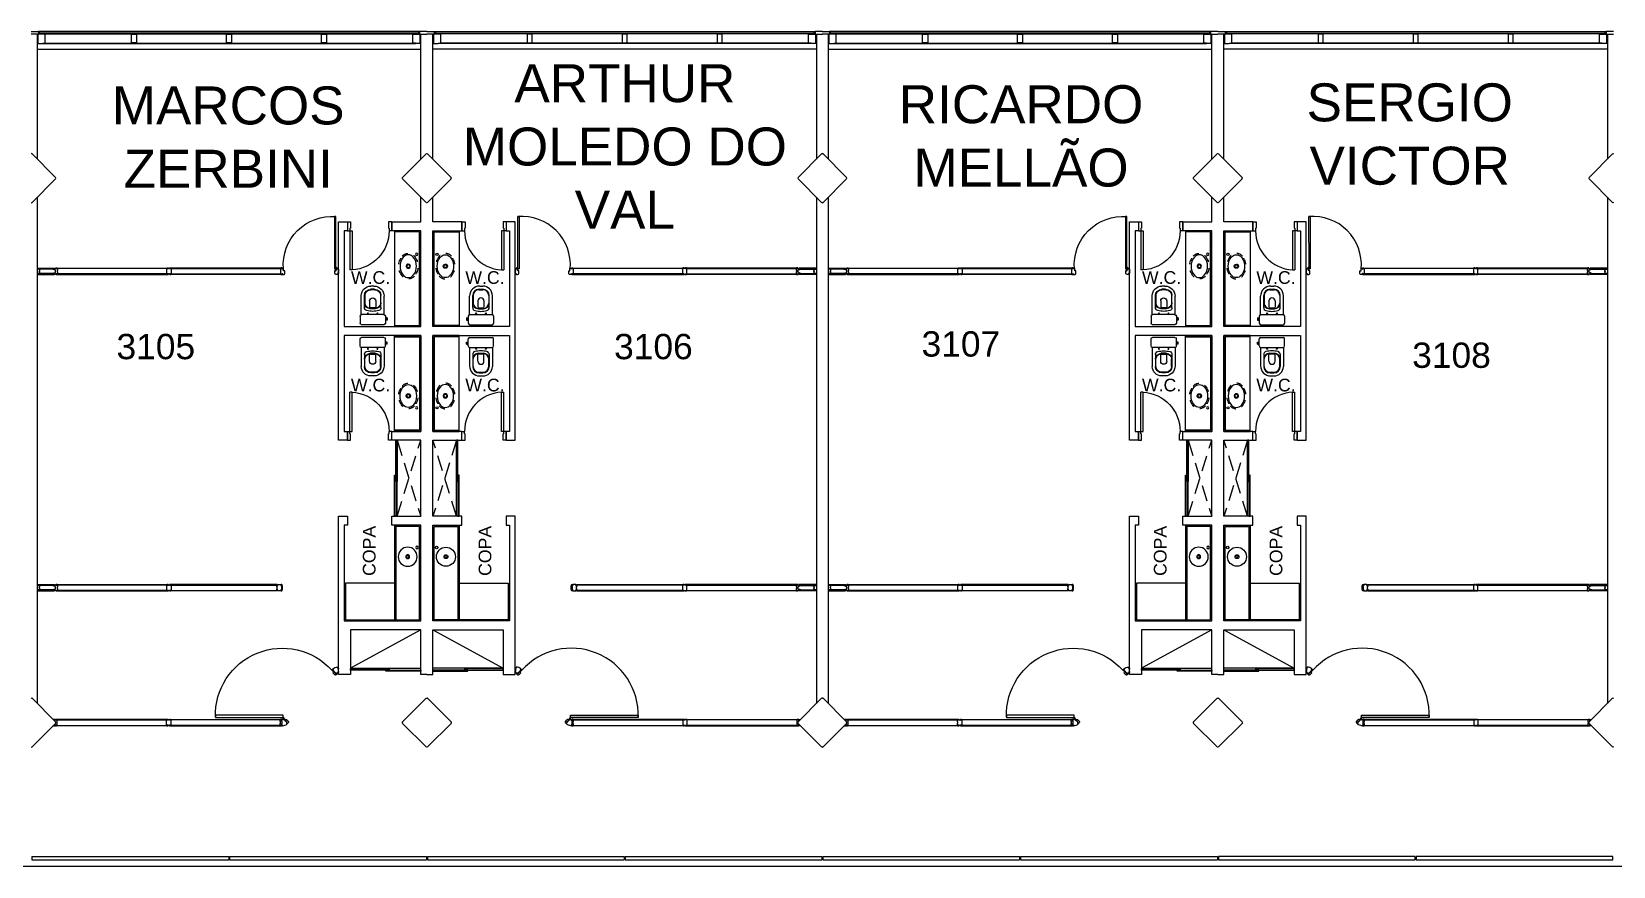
# Model space of a CAD drawing. Header units: metres. Extents: x -331 to 2982, y 362 to 2539.
# Drawn here: x 1023.72 to 1048.71, y 2326.84 to 2340.03 of the extents above; entities that cross this region are included whole.
import ezdxf
from ezdxf.enums import TextEntityAlignment as Align

# ---------------------------------------------------------------- set-up
doc = ezdxf.new("R2010")
doc.units = ezdxf.units.M
for name, pattern in [('DASHDOT', [1, 0.5, -0.25, 0, -0.25]), ('DASHED2', [0.375, 0.25, -0.125]), ('XR_BL2_3 PAV$0$CONTINUOUS', [0]), ('XR_BL2_3 PAV$0$HIDDEN', [0.375, 0.25, -0.125])]:
    doc.linetypes.add(name, pattern=pattern)
doc.layers.get('0').update_dxf_attribs({"color": 251})
for name, color, linetype in [('ALV', 251, 'Continuous'), ('CX', 251, 'Continuous'), ('Div', 251, 'Continuous'), ('Est', 251, 'Continuous'), ('Mob', 251, 'Continuous'), ('Pis', 251, 'Continuous'), ('Proj', 251, 'DASHED2'), ('Texto_Salas', 251, 'Continuous'), ('vid', 251, 'Continuous')]:
    doc.layers.add(name, color=color, linetype=linetype)
doc.layers.add('Det_Lcorte', color=251, linetype='Continuous', lineweight=20)
doc.layers.add('LCorte', color=251, linetype='Continuous', lineweight=20)
doc.styles.add('ARIAL', font='arial.ttf')
doc.styles.add('DESTAQUE', font='arial.ttf', dxfattribs={"height": 0.4})
doc.styles.get("Standard").update_dxf_attribs({"font": 'arial.ttf', "height": 0.3})

# ---------------------------------------------------------------- blocks, each defined once
blk = doc.blocks.new('SALA_ANEXO_Meio')
at = {"layer": 'ALV'}
for p, q in [((-1090.946, 729.98), (-1090.946, 728.006)), ((-1090.946, 727.404), (-1090.946, 719.406))]:
    blk.add_line(p, q, dxfattribs=at)
for points in [[(-1097.006, 728.006), (-1097.006, 729.98), (-1097.101, 729.98)], [(-1097.101, 719.865), (-1097.006, 719.865), (-1097.006, 720.57), (-1095.896, 720.57), (-1095.896, 719.865), (-1095.706, 719.865), (-1095.706, 722.365), (-1095.846, 722.365), (-1095.846, 722.225), (-1095.796, 722.225), (-1095.796, 720.71), (-1097.006, 720.71), (-1097.006, 722.225), (-1096.546, 722.225), (-1096.546, 722.365), (-1097.006, 722.365), (-1097.006, 723.565), (-1096.546, 723.565), (-1096.546, 723.705), (-1097.006, 723.705), (-1097.006, 725.22), (-1095.796, 725.22), (-1095.796, 723.705), (-1095.846, 723.705), (-1095.846, 723.565), (-1095.706, 723.565), (-1095.706, 727.015), (-1095.846, 727.015), (-1095.846, 726.875), (-1095.796, 726.875), (-1095.796, 725.36), (-1097.006, 725.36), (-1097.006, 726.875), (-1096.546, 726.875), (-1096.546, 727.015), (-1097.006, 727.015), (-1097.006, 727.404)]]:
    blk.add_lwpolyline(points, dxfattribs=at)
at = {"layer": 'CX', "linetype": 'ByBlock', "ltscale": 0.1}
for p, q in [((-1097.101, 730.02), (-1096.986, 730.02)), ((-1096.986, 729.98), (-1097.101, 729.98)), ((-1096.986, 730.02), (-1096.986, 729.98)), ((-1096.986, 730.005), (-1096.966, 730.005)), ((-1096.966, 730.005), (-1096.966, 729.979)), ((-1090.966, 730.005), (-1090.986, 730.005)), ((-1090.986, 730.005), (-1090.986, 729.979)), ((-1090.851, 730.02), (-1090.966, 730.02)), ((-1090.966, 730.02), (-1090.966, 729.98)), ((-1090.966, 729.98), (-1090.851, 729.98))]:
    blk.add_line(p, q, dxfattribs=at)
at = {"layer": 'CX'}
for p, q in [((-1096.996, 729.976), (-1096.996, 729.83)), ((-1096.996, 729.83), (-1096.996, 729.976)), ((-1090.956, 729.976), (-1090.956, 729.83)), ((-1090.956, 729.83), (-1090.956, 729.976)), ((-1096.546, 727.015), (-1096.546, 726.875)), ((-1096.546, 727.015), (-1096.496, 727.015)), ((-1096.546, 726.875), (-1096.506, 726.875)), ((-1096.506, 726.915), (-1096.496, 726.915)), ((-1096.506, 726.915), (-1096.506, 726.875)), ((-1096.496, 727.015), (-1096.496, 726.915)), ((-1095.921, 726.875), (-1095.921, 726.256)), ((-1095.886, 726.875), (-1095.921, 726.875)), ((-1095.896, 727.015), (-1095.896, 726.915)), ((-1095.846, 727.015), (-1095.896, 727.015)), ((-1095.886, 726.915), (-1095.896, 726.915)), ((-1095.886, 726.915), (-1095.886, 726.875)), ((-1095.886, 726.875), (-1095.886, 726.256)), ((-1095.846, 726.875), (-1095.886, 726.875)), ((-1095.846, 727.015), (-1095.846, 726.875)), ((-1095.921, 726.256), (-1095.886, 726.256)), ((-1095.921, 723.705), (-1095.921, 724.324)), ((-1095.921, 724.324), (-1095.886, 724.324)), ((-1095.886, 723.705), (-1095.886, 724.324)), ((-1096.546, 723.565), (-1096.546, 723.705)), ((-1096.546, 723.705), (-1096.506, 723.705)), ((-1096.506, 723.665), (-1096.506, 723.705)), ((-1096.506, 723.665), (-1096.496, 723.665)), ((-1096.496, 723.565), (-1096.496, 723.665)), ((-1095.886, 723.705), (-1095.921, 723.705)), ((-1095.896, 723.565), (-1095.896, 723.665)), ((-1095.886, 723.665), (-1095.896, 723.665)), ((-1095.886, 723.665), (-1095.886, 723.705)), ((-1095.846, 723.705), (-1095.886, 723.705)), ((-1095.846, 723.565), (-1095.846, 723.705)), ((-1096.546, 723.565), (-1096.496, 723.565)), ((-1095.846, 723.565), (-1095.896, 723.565))]:
    blk.add_line(p, q, dxfattribs=at)
at = {"layer": 'CX', "color": 1}
for p, q in [((-1096.986, 730.02), (-1090.966, 730.02)), ((-1090.946, 729.74), (-1097.006, 729.74))]:
    blk.add_line(p, q, dxfattribs=at)
at = {"layer": 'CX'}
for points in [[(-1096.881, 729.979), (-1096.961, 729.979), (-1096.996, 729.979), (-1096.996, 729.83), (-1096.966, 729.83), (-1096.966, 729.83), (-1096.922, 729.83), (-1096.922, 729.84), (-1096.881, 729.84)], [(-1095.436, 729.98), (-1095.516, 729.98), (-1095.516, 729.845), (-1095.436, 729.845)], [(-1093.936, 729.98), (-1094.016, 729.98), (-1094.016, 729.845), (-1093.936, 729.845)], [(-1092.436, 729.98), (-1092.516, 729.98), (-1092.516, 729.845), (-1092.436, 729.845)], [(-1091.072, 729.979), (-1090.992, 729.979), (-1090.956, 729.979), (-1090.956, 729.83), (-1090.986, 729.83), (-1090.986, 729.83), (-1091.031, 729.83), (-1091.031, 729.84), (-1091.072, 729.84)], [(-1095.642, 727.098), (-1095.641, 726.273), (-1095.661, 726.273), (-1095.662, 727.098)], [(-1096.456, 719.915), (-1096.456, 719.935), (-1097.006, 719.935), (-1097.006, 719.915)], [(-1095.896, 719.935), (-1095.896, 719.955), (-1096.506, 719.955), (-1096.506, 719.935)], [(-1094.832, 719.185), (-1094.832, 719.223), (-1093.762, 719.223), (-1093.762, 719.185)]]:
    blk.add_lwpolyline(points, close=True, dxfattribs=at)
at = {"layer": 'CX', "linetype": 'Continuous'}
blk.add_lwpolyline([(-1095.669, 726.283, 0.414214), (-1095.671, 726.285), (-1095.684, 726.285, 0.414214), (-1095.689, 726.28), (-1095.689, 726.27), (-1095.706, 726.27), (-1095.706, 726.204), (-1095.706, 726.2), (-1095.689, 726.2), (-1095.689, 726.19, 0.422579), (-1095.684, 726.185), (-1095.666, 726.185, 0.414214), (-1095.649, 726.201), (-1095.649, 726.242, 0.414214), (-1095.651, 726.244), (-1095.659, 726.244), (-1095.657, 726.241), (-1095.663, 726.241), (-1095.662, 726.244), (-1095.669, 726.244), (-1095.669, 726.255), (-1095.67, 726.255), (-1095.67, 726.256), (-1095.667, 726.256), (-1095.667, 726.268), (-1095.667, 726.268), (-1095.667, 726.254), (-1095.664, 726.254), (-1095.664, 726.284), (-1095.663, 726.284), (-1095.663, 726.287, 3.099483), (-1095.67, 726.286, -0.294496), (-1095.668, 726.284), (-1095.668, 726.271), (-1095.67, 726.271), (-1095.67, 726.271), (-1095.669, 726.271), (-1095.669, 726.283)], format="xyb", close=True, dxfattribs=at)
at = {"layer": 'CX'}
for points in [[(-1094.818, 726.19), (-1094.818, 726.198), (-1094.819, 726.198), (-1094.819, 726.188, -0.422579), (-1094.824, 726.183), (-1094.843, 726.183, -0.414214), (-1094.859, 726.2), (-1094.859, 726.241, -0.414214), (-1094.857, 726.243), (-1094.85, 726.243), (-1094.851, 726.241), (-1094.845, 726.241), (-1094.847, 726.243), (-1094.839, 726.243), (-1094.839, 726.283, -0.414214), (-1094.837, 726.285), (-1094.824, 726.285, -0.414214), (-1094.819, 726.28), (-1094.819, 726.27), (-1094.818, 726.27), (-1094.818, 726.279, -0.439162), (-1094.812, 726.286), (-1094.794, 726.286, -0.414214), (-1094.793, 726.285), (-1094.793, 726.284), (-1094.808, 726.284), (-1094.808, 726.277), (-1094.793, 726.277, -0.322891), (-1094.788, 726.272), (-1094.788, 726.251, -0.13729), (-1094.788, 726.249), (-1094.79, 726.246, 0.13729), (-1094.791, 726.244), (-1094.791, 726.235), (-1094.791, 726.226, 0.13729), (-1094.79, 726.223), (-1094.788, 726.221, -0.13729), (-1094.788, 726.218), (-1094.788, 726.198, -0.322891), (-1094.793, 726.193), (-1094.808, 726.193), (-1094.808, 726.185), (-1094.793, 726.185), (-1094.793, 726.185, -0.414214), (-1094.794, 726.184), (-1094.812, 726.184, -0.439162)], [(-1093.025, 726.277), (-1093.029, 726.277, 0.414214), (-1093.032, 726.274), (-1093.032, 726.279, 0.439162), (-1093.038, 726.286), (-1093.056, 726.286, 0.414214), (-1093.057, 726.285), (-1093.057, 726.284), (-1093.042, 726.284), (-1093.042, 726.277), (-1093.057, 726.277, 0.322891), (-1093.063, 726.272), (-1093.063, 726.251, 0.13729), (-1093.062, 726.249), (-1093.06, 726.246, -0.13729), (-1093.06, 726.244), (-1093.06, 726.235), (-1093.06, 726.226, -0.13729), (-1093.06, 726.223), (-1093.062, 726.221, 0.13729), (-1093.063, 726.218), (-1093.063, 726.198, 0.322891), (-1093.057, 726.193), (-1093.042, 726.193), (-1093.042, 726.185), (-1093.057, 726.185), (-1093.057, 726.185, 0.414214), (-1093.056, 726.184), (-1093.038, 726.184, 0.439162), (-1093.032, 726.19), (-1093.032, 726.196, 0.414214), (-1093.029, 726.193), (-1093.025, 726.193, 0.414214), (-1093.022, 726.196), (-1093.022, 726.19, 0.439162), (-1093.016, 726.184), (-1092.998, 726.184, 0.414214), (-1092.997, 726.185), (-1092.997, 726.185), (-1093.012, 726.185), (-1093.012, 726.193), (-1092.997, 726.193, 0.322891), (-1092.992, 726.198), (-1092.992, 726.218, 0.13729), (-1092.992, 726.221), (-1092.994, 726.223, -0.13729), (-1092.995, 726.226), (-1092.995, 726.235), (-1092.995, 726.244, -0.13729), (-1092.994, 726.246), (-1092.992, 726.249, 0.13729), (-1092.992, 726.251), (-1092.992, 726.272, 0.322891), (-1092.997, 726.277), (-1093.012, 726.277), (-1093.012, 726.284), (-1092.997, 726.284), (-1092.997, 726.285, 0.414214), (-1092.998, 726.286), (-1093.016, 726.286, 0.439162), (-1093.022, 726.279), (-1093.022, 726.274, 0.414214)], [(-1090.986, 726.247), (-1090.983, 726.257, -0.194954), (-1090.983, 726.259), (-1090.981, 726.26, 0.387702), (-1090.98, 726.262), (-1090.982, 726.265), (-1090.981, 726.266), (-1090.979, 726.261), (-1090.979, 726.262), (-1090.979, 726.268), (-1090.99, 726.268), (-1090.99, 726.27), (-1090.946, 726.27), (-1090.946, 726.2), (-1090.99, 726.2), (-1090.99, 726.201), (-1090.979, 726.201), (-1090.979, 726.208), (-1090.979, 726.209), (-1090.981, 726.204), (-1090.982, 726.204), (-1090.98, 726.207, 0.387702), (-1090.981, 726.21), (-1090.983, 726.211, -0.194954), (-1090.983, 726.212), (-1090.986, 726.223, -0.268551), (-1090.984, 726.228), (-1090.977, 726.233), (-1090.977, 726.237), (-1090.984, 726.242, -0.268551)], [(-1094.805, 721.184, -0.32019), (-1094.815, 721.191, 0.002744), (-1094.818, 721.201, -0.332744), (-1094.817, 721.202, 0.702025), (-1094.818, 721.206, -0.317833), (-1094.819, 721.207, -0.05088), (-1094.822, 721.235, -0.05088), (-1094.819, 721.263, -0.317833), (-1094.818, 721.263, 0.702025), (-1094.817, 721.267, -0.332744), (-1094.818, 721.268, 0.002744), (-1094.815, 721.279, -0.32019), (-1094.805, 721.286), (-1094.803, 721.286, -0.414214), (-1094.798, 721.281), (-1094.798, 721.27), (-1094.811, 721.27), (-1094.811, 721.253, 0.414214), (-1094.81, 721.252), (-1094.809, 721.252), (-1094.809, 721.253, -0.414214), (-1094.807, 721.255), (-1094.806, 721.255), (-1094.806, 721.215), (-1094.807, 721.215, -0.414214), (-1094.809, 721.216), (-1094.809, 721.217), (-1094.81, 721.217, 0.414214), (-1094.811, 721.217), (-1094.811, 721.2), (-1094.798, 721.2), (-1094.798, 721.189, -0.414214), (-1094.803, 721.184)], [(-1094.732, 721.255), (-1094.732, 721.252), (-1094.731, 721.252, 0.414214), (-1094.731, 721.253), (-1094.731, 721.27), (-1094.746, 721.27), (-1094.746, 721.281, 0.414214), (-1094.751, 721.286), (-1094.791, 721.286, 0.414214), (-1094.796, 721.281), (-1094.796, 721.27), (-1094.811, 721.27), (-1094.811, 721.253, 0.414214), (-1094.81, 721.252), (-1094.809, 721.252), (-1094.809, 721.253, -0.414214), (-1094.807, 721.255), (-1094.806, 721.255), (-1094.806, 721.215), (-1094.807, 721.215, -0.414214), (-1094.809, 721.216), (-1094.809, 721.217), (-1094.81, 721.217, 0.414214), (-1094.811, 721.217), (-1094.811, 721.2), (-1094.796, 721.2), (-1094.796, 721.189, 0.414214), (-1094.791, 721.184), (-1094.771, 721.184), (-1094.751, 721.184, 0.414214), (-1094.746, 721.189), (-1094.746, 721.2), (-1094.731, 721.2), (-1094.731, 721.217, 0.414214), (-1094.731, 721.217), (-1094.732, 721.217), (-1094.732, 721.215), (-1094.736, 721.215), (-1094.736, 721.255)], [(-1093.025, 721.277), (-1093.029, 721.277, 0.414214), (-1093.032, 721.274), (-1093.032, 721.279, 0.439162), (-1093.038, 721.286), (-1093.056, 721.286, 0.414214), (-1093.057, 721.285), (-1093.057, 721.284), (-1093.042, 721.284), (-1093.042, 721.277), (-1093.057, 721.277, 0.322891), (-1093.063, 721.272), (-1093.063, 721.251, 0.13729), (-1093.062, 721.249), (-1093.06, 721.246, -0.13729), (-1093.06, 721.244), (-1093.06, 721.235), (-1093.06, 721.226, -0.13729), (-1093.06, 721.223), (-1093.062, 721.221, 0.13729), (-1093.063, 721.218), (-1093.063, 721.198, 0.322891), (-1093.057, 721.193), (-1093.042, 721.193), (-1093.042, 721.185), (-1093.057, 721.185), (-1093.057, 721.185, 0.414214), (-1093.056, 721.184), (-1093.038, 721.184, 0.439162), (-1093.032, 721.19), (-1093.032, 721.196, 0.414214), (-1093.029, 721.193), (-1093.025, 721.193, 0.414214), (-1093.022, 721.196), (-1093.022, 721.19, 0.439162), (-1093.016, 721.184), (-1092.998, 721.184, 0.414214), (-1092.997, 721.185), (-1092.997, 721.185), (-1093.012, 721.185), (-1093.012, 721.193), (-1092.997, 721.193, 0.322891), (-1092.992, 721.198), (-1092.992, 721.218, 0.13729), (-1092.992, 721.221), (-1092.994, 721.223, -0.13729), (-1092.995, 721.226), (-1092.995, 721.235), (-1092.995, 721.244, -0.13729), (-1092.994, 721.246), (-1092.992, 721.249, 0.13729), (-1092.992, 721.251), (-1092.992, 721.272, 0.322891), (-1092.997, 721.277), (-1093.012, 721.277), (-1093.012, 721.284), (-1092.997, 721.284), (-1092.997, 721.285, 0.414214), (-1092.998, 721.286), (-1093.016, 721.286, 0.439162), (-1093.022, 721.279), (-1093.022, 721.274, 0.414214)], [(-1090.986, 721.247), (-1090.983, 721.257, -0.194954), (-1090.983, 721.259), (-1090.981, 721.26, 0.387702), (-1090.98, 721.262), (-1090.982, 721.265), (-1090.981, 721.266), (-1090.979, 721.261), (-1090.979, 721.262), (-1090.979, 721.268), (-1090.99, 721.268), (-1090.99, 721.27), (-1090.946, 721.27), (-1090.946, 721.2), (-1090.99, 721.2), (-1090.99, 721.201), (-1090.979, 721.201), (-1090.979, 721.208), (-1090.979, 721.209), (-1090.981, 721.204), (-1090.982, 721.204), (-1090.98, 721.207, 0.387702), (-1090.981, 721.21), (-1090.983, 721.211, -0.194954), (-1090.983, 721.212), (-1090.986, 721.223, -0.268551), (-1090.984, 721.228), (-1090.977, 721.233), (-1090.977, 721.237), (-1090.984, 721.242, -0.268551)], [(-1095.706, 719.949, 0.414214), (-1095.706, 719.949), (-1095.705, 719.949), (-1095.705, 719.95, -0.414214), (-1095.703, 719.952), (-1095.701, 719.952), (-1095.701, 719.931), (-1095.701, 719.911), (-1095.703, 719.911, -0.414214), (-1095.705, 719.913), (-1095.705, 719.914), (-1095.706, 719.914, 0.414214), (-1095.706, 719.913), (-1095.706, 719.896), (-1095.691, 719.896), (-1095.691, 719.885, 0.668179), (-1095.683, 719.882), (-1095.675, 719.89), (-1095.664, 719.879), (-1095.652, 719.891, 0.414214), (-1095.652, 719.892), (-1095.653, 719.893), (-1095.654, 719.892, -0.414214), (-1095.656, 719.892), (-1095.657, 719.893), (-1095.629, 719.922), (-1095.627, 719.92, -0.414214), (-1095.627, 719.918), (-1095.628, 719.917), (-1095.627, 719.917, 0.414214), (-1095.627, 719.917), (-1095.615, 719.929), (-1095.625, 719.939), (-1095.617, 719.947, 0.441105), (-1095.618, 719.954, 0.152372), (-1095.686, 719.982, 0.441105), (-1095.691, 719.977), (-1095.691, 719.966), (-1095.706, 719.966)], [(-1094.835, 719.148), (-1094.828, 719.155, 0.414214), (-1094.828, 719.162), (-1094.837, 719.171, 0.414214), (-1094.84, 719.171), (-1094.848, 719.163), (-1094.847, 719.162), (-1094.847, 719.161), (-1094.849, 719.163), (-1094.849, 719.163), (-1094.84, 719.172, -0.294496), (-1094.837, 719.172, 3.099483), (-1094.841, 719.178), (-1094.843, 719.176), (-1094.842, 719.175), (-1094.863, 719.154), (-1094.862, 719.152), (-1094.852, 719.162), (-1094.852, 719.161), (-1094.86, 719.153), (-1094.858, 719.151), (-1094.858, 719.151), (-1094.859, 719.152), (-1094.867, 719.143), (-1094.873, 719.149), (-1094.873, 719.146), (-1094.878, 719.15), (-1094.875, 719.151), (-1094.88, 719.156, 0.414214), (-1094.883, 719.156), (-1094.912, 719.127, 0.414214), (-1094.912, 719.104), (-1094.899, 719.091, 0.422579), (-1094.892, 719.091), (-1094.885, 719.098), (-1094.895, 719.108), (-1094.883, 719.121, -0.414214), (-1094.882, 719.121), (-1094.881, 719.12), (-1094.882, 719.119, 0.414214), (-1094.882, 719.117), (-1094.881, 719.115), (-1094.852, 719.144), (-1094.854, 719.145, 0.414214), (-1094.856, 719.145), (-1094.857, 719.145), (-1094.857, 719.145, -0.414214), (-1094.857, 719.146), (-1094.845, 719.158)], [(-1094.803, 719.071), (-1094.818, 719.071), (-1094.818, 719.06, -0.440902), (-1094.824, 719.055, -0.152386), (-1094.892, 719.083, -0.440902), (-1094.892, 719.09), (-1094.884, 719.098), (-1094.895, 719.108), (-1094.883, 719.121, -0.414214), (-1094.882, 719.121), (-1094.881, 719.12), (-1094.882, 719.119, 0.414214), (-1094.882, 719.117), (-1094.881, 719.115), (-1094.852, 719.144), (-1094.854, 719.145, 0.414214), (-1094.856, 719.145), (-1094.857, 719.145), (-1094.857, 719.145, -0.414214), (-1094.857, 719.146), (-1094.845, 719.158), (-1094.835, 719.147), (-1094.827, 719.155, -0.668179), (-1094.818, 719.152), (-1094.818, 719.141), (-1094.803, 719.141), (-1094.803, 719.124, -0.414214), (-1094.804, 719.123), (-1094.805, 719.123), (-1094.805, 719.124, 0.414214), (-1094.807, 719.126), (-1094.808, 719.126), (-1094.808, 719.106), (-1094.808, 719.085), (-1094.807, 719.085, 0.414214), (-1094.805, 719.087), (-1094.805, 719.088), (-1094.804, 719.088, -0.414214), (-1094.803, 719.088)], [(-1094.786, 719.089, 0.13729), (-1094.787, 719.092), (-1094.788, 719.094, -0.13729), (-1094.789, 719.097), (-1094.789, 719.106), (-1094.789, 719.114, -0.13729), (-1094.788, 719.117), (-1094.787, 719.12, 0.13729), (-1094.786, 719.122), (-1094.786, 719.143, 0.322891), (-1094.792, 719.148), (-1094.806, 719.148), (-1094.806, 719.155), (-1094.791, 719.155), (-1094.791, 719.156, 0.414214), (-1094.792, 719.157), (-1094.81, 719.157, 0.439162), (-1094.816, 719.15), (-1094.816, 719.141), (-1094.803, 719.141), (-1094.803, 719.124, -0.414214), (-1094.804, 719.123), (-1094.805, 719.123), (-1094.805, 719.124, 0.414214), (-1094.807, 719.126), (-1094.808, 719.126), (-1094.808, 719.106), (-1094.808, 719.085), (-1094.807, 719.085, 0.414214), (-1094.805, 719.087), (-1094.805, 719.088), (-1094.804, 719.088, -0.414214), (-1094.803, 719.088), (-1094.803, 719.071), (-1094.816, 719.071), (-1094.816, 719.06, 0.439162), (-1094.81, 719.053), (-1094.792, 719.053, 0.414214), (-1094.791, 719.054), (-1094.791, 719.055), (-1094.806, 719.055), (-1094.806, 719.062), (-1094.792, 719.062, 0.322891), (-1094.786, 719.067)], [(-1093.02, 719.147), (-1093.024, 719.147, 0.414214), (-1093.027, 719.144), (-1093.027, 719.149, 0.439162), (-1093.033, 719.156), (-1093.051, 719.156, 0.414214), (-1093.052, 719.155), (-1093.052, 719.154), (-1093.037, 719.154), (-1093.037, 719.147), (-1093.052, 719.147, 0.322891), (-1093.058, 719.142), (-1093.058, 719.122, 0.13729), (-1093.057, 719.119), (-1093.055, 719.116, -0.13729), (-1093.055, 719.114), (-1093.055, 719.105), (-1093.055, 719.096, -0.13729), (-1093.055, 719.094), (-1093.057, 719.091, 0.13729), (-1093.058, 719.088), (-1093.058, 719.068, 0.322891), (-1093.052, 719.063), (-1093.037, 719.063), (-1093.037, 719.055), (-1093.052, 719.055), (-1093.052, 719.055, 0.414214), (-1093.051, 719.054), (-1093.033, 719.054, 0.439162), (-1093.027, 719.061), (-1093.027, 719.066, 0.414214), (-1093.024, 719.063), (-1093.02, 719.063, 0.414214), (-1093.017, 719.066), (-1093.017, 719.061, 0.439162), (-1093.011, 719.054), (-1092.993, 719.054, 0.414214), (-1092.992, 719.055), (-1092.992, 719.055), (-1093.007, 719.055), (-1093.007, 719.063), (-1092.992, 719.063, 0.322891), (-1092.987, 719.068), (-1092.987, 719.088, 0.13729), (-1092.987, 719.091), (-1092.989, 719.094, -0.13729), (-1092.99, 719.096), (-1092.99, 719.105), (-1092.99, 719.114, -0.13729), (-1092.989, 719.116), (-1092.987, 719.119, 0.13729), (-1092.987, 719.122), (-1092.987, 719.142, 0.322891), (-1092.992, 719.147), (-1093.007, 719.147), (-1093.007, 719.154), (-1092.992, 719.154), (-1092.992, 719.155, 0.414214), (-1092.993, 719.156), (-1093.011, 719.156, 0.439162), (-1093.017, 719.149), (-1093.017, 719.144, 0.414214)], [(-1091.225, 719.082), (-1091.24, 719.098), (-1091.233, 719.105), (-1091.24, 719.112), (-1091.225, 719.127), (-1091.225, 719.149, 0.439162), (-1091.231, 719.156), (-1091.249, 719.156, 0.414214), (-1091.25, 719.155), (-1091.25, 719.154), (-1091.235, 719.154), (-1091.235, 719.147), (-1091.25, 719.147, 0.322891), (-1091.255, 719.142), (-1091.255, 719.122, 0.13729), (-1091.255, 719.119), (-1091.253, 719.116, -0.13729), (-1091.252, 719.114), (-1091.252, 719.105), (-1091.252, 719.096, -0.13729), (-1091.253, 719.094), (-1091.255, 719.091, 0.13729), (-1091.255, 719.088), (-1091.255, 719.068, 0.322891), (-1091.25, 719.063), (-1091.235, 719.063), (-1091.235, 719.055), (-1091.25, 719.055), (-1091.25, 719.055, 0.414214), (-1091.249, 719.054), (-1091.231, 719.054, 0.439162), (-1091.225, 719.061)]]:
    blk.add_lwpolyline(points, format="xyb", close=True, dxfattribs=at)
at = {"layer": 'CX', "linetype": 'XR_BL2_3 PAV$0$CONTINUOUS'}
for points in [[(-1091.257, 726.184), (-1091.239, 726.184, 0.420879), (-1091.233, 726.19), (-1091.233, 726.2), (-1091.213, 726.2), (-1091.213, 726.206), (-1091.208, 726.205), (-1091.207, 726.203, 0.414214), (-1091.204, 726.2), (-1091.196, 726.2), (-1091.19, 726.2), (-1091.19, 726.201), (-1091.196, 726.201), (-1091.204, 726.201, -0.414214), (-1091.206, 726.203), (-1091.207, 726.205, 0.414214), (-1091.208, 726.206), (-1091.215, 726.208, -0.212526), (-1091.216, 726.208), (-1091.217, 726.209), (-1091.218, 726.209), (-1091.217, 726.207, 0.204506), (-1091.215, 726.206), (-1091.214, 726.206), (-1091.214, 726.201), (-1091.227, 726.201), (-1091.227, 726.217), (-1091.236, 726.217), (-1091.236, 726.237), (-1091.236, 726.252), (-1091.227, 726.252), (-1091.227, 726.268), (-1091.214, 726.268), (-1091.214, 726.264), (-1091.215, 726.264, 0.204506), (-1091.217, 726.263), (-1091.218, 726.261), (-1091.217, 726.261), (-1091.216, 726.262, -0.212526), (-1091.215, 726.262), (-1091.208, 726.264, 0.414214), (-1091.207, 726.265), (-1091.206, 726.267, -0.414214), (-1091.204, 726.269), (-1091.2, 726.269), (-1091.19, 726.269), (-1091.19, 726.27), (-1091.2, 726.27), (-1091.204, 726.27, 0.414214), (-1091.207, 726.267), (-1091.208, 726.265), (-1091.213, 726.264), (-1091.213, 726.27), (-1091.233, 726.27), (-1091.233, 726.28, 0.420879), (-1091.239, 726.286), (-1091.257, 726.286, 0.414214), (-1091.258, 726.285), (-1091.258, 726.285), (-1091.243, 726.285), (-1091.243, 726.277), (-1091.258, 726.277, 0.322891), (-1091.263, 726.272), (-1091.263, 726.252, 0.13729), (-1091.263, 726.249), (-1091.261, 726.247, -0.13729), (-1091.26, 726.244), (-1091.26, 726.235), (-1091.26, 726.226, -0.13729), (-1091.261, 726.223), (-1091.263, 726.221, 0.13729), (-1091.263, 726.218), (-1091.263, 726.198, 0.322891), (-1091.258, 726.193), (-1091.243, 726.193), (-1091.243, 726.185), (-1091.258, 726.185), (-1091.258, 726.185, 0.414214)], [(-1091.257, 721.184), (-1091.239, 721.184, 0.420879), (-1091.233, 721.19), (-1091.233, 721.2), (-1091.213, 721.2), (-1091.213, 721.206), (-1091.208, 721.205), (-1091.207, 721.203, 0.414214), (-1091.204, 721.2), (-1091.196, 721.2), (-1091.19, 721.2), (-1091.19, 721.201), (-1091.196, 721.201), (-1091.204, 721.201, -0.414214), (-1091.206, 721.203), (-1091.207, 721.205, 0.414214), (-1091.208, 721.206), (-1091.215, 721.208, -0.212526), (-1091.216, 721.208), (-1091.217, 721.209), (-1091.218, 721.209), (-1091.217, 721.207, 0.204506), (-1091.215, 721.206), (-1091.214, 721.206), (-1091.214, 721.201), (-1091.227, 721.201), (-1091.227, 721.217), (-1091.236, 721.217), (-1091.236, 721.237), (-1091.236, 721.252), (-1091.227, 721.252), (-1091.227, 721.268), (-1091.214, 721.268), (-1091.214, 721.264), (-1091.215, 721.264, 0.204506), (-1091.217, 721.263), (-1091.218, 721.261), (-1091.217, 721.261), (-1091.216, 721.262, -0.212526), (-1091.215, 721.262), (-1091.208, 721.264, 0.414214), (-1091.207, 721.265), (-1091.206, 721.267, -0.414214), (-1091.204, 721.269), (-1091.2, 721.269), (-1091.19, 721.269), (-1091.19, 721.27), (-1091.2, 721.27), (-1091.204, 721.27, 0.414214), (-1091.207, 721.267), (-1091.208, 721.265), (-1091.213, 721.264), (-1091.213, 721.27), (-1091.233, 721.27), (-1091.233, 721.28, 0.420879), (-1091.239, 721.286), (-1091.257, 721.286, 0.414214), (-1091.258, 721.285), (-1091.258, 721.285), (-1091.243, 721.285), (-1091.243, 721.277), (-1091.258, 721.277, 0.322891), (-1091.263, 721.272), (-1091.263, 721.252, 0.13729), (-1091.263, 721.249), (-1091.261, 721.247, -0.13729), (-1091.26, 721.244), (-1091.26, 721.235), (-1091.26, 721.226, -0.13729), (-1091.261, 721.223), (-1091.263, 721.221, 0.13729), (-1091.263, 721.218), (-1091.263, 721.198, 0.322891), (-1091.258, 721.193), (-1091.243, 721.193), (-1091.243, 721.185), (-1091.258, 721.185), (-1091.258, 721.185, 0.414214)]]:
    blk.add_lwpolyline(points, format="xyb", close=True, dxfattribs=at)
blk.add_lwpolyline([(-1095.601, 719.934, 0.414214), (-1095.601, 719.937), (-1095.61, 719.946, 0.414214), (-1095.617, 719.946), (-1095.624, 719.938), (-1095.622, 719.936), (-1095.621, 719.937), (-1095.622, 719.938), (-1095.616, 719.945, -0.414214), (-1095.611, 719.945), (-1095.602, 719.936, -0.414214), (-1095.602, 719.935), (-1095.607, 719.93), (-1095.609, 719.932, 0.414214), (-1095.61, 719.932), (-1095.665, 719.877), (-1095.675, 719.888), (-1095.682, 719.881, 0.422579), (-1095.682, 719.874), (-1095.669, 719.861, 0.414214), (-1095.646, 719.861), (-1095.616, 719.89, 0.414214), (-1095.616, 719.893), (-1095.622, 719.898), (-1095.622, 719.896), (-1095.626, 719.9), (-1095.624, 719.9), (-1095.629, 719.906), (-1095.601, 719.933)], format="xyb", dxfattribs=at)
at = {"layer": 'CX'}
for points in [[(-1091.225, 719.127), (-1091.225, 719.155), (-1091.197, 719.155)], [(-1091.197, 719.055), (-1091.225, 719.055), (-1091.225, 719.082)]]:
    blk.add_lwpolyline(points, dxfattribs=at)
at = {"layer": 'CX', "color": 1}
for centre, radius, start, end in [((-1095.886, 726.875), 0.62, 180, 266.7638), ((-1095.597, 726.337), 0.764, 355.1728, 94.8354), ((-1095.886, 723.705), 0.62, 93.2362, 180), ((-1094.818, 719.223), 1.057, 358.1408, 137.7333)]:
    blk.add_arc(centre, radius, start, end, dxfattribs=at)
at = {"layer": 'Div', "linetype": 'ByBlock'}
for points in [[(-1091.218, 726.27), (-1090.952, 726.27), (-1090.952, 726.285), (-1091.218, 726.285)], [(-1091.218, 726.2), (-1090.952, 726.2), (-1090.952, 726.185), (-1091.218, 726.185)], [(-1091.218, 721.27), (-1090.952, 721.27), (-1090.952, 721.285), (-1091.218, 721.285)], [(-1091.218, 721.2), (-1090.952, 721.2), (-1090.952, 721.185), (-1091.218, 721.185)]]:
    blk.add_lwpolyline(points, close=True, dxfattribs=at)
at = {"layer": 'Est'}
for points in [[(-1097.101, 727.323), (-1097.101, 727.323), (-1097.094, 727.316), (-1096.713, 727.698), (-1096.72, 727.705), (-1096.713, 727.712), (-1097.094, 728.094), (-1097.101, 728.087), (-1097.101, 728.087)], [(-1090.851, 727.323), (-1090.851, 727.323), (-1090.859, 727.316), (-1091.24, 727.698), (-1091.233, 727.705), (-1091.24, 727.712), (-1090.859, 728.094), (-1090.851, 728.087), (-1090.851, 728.087)], [(-1090.851, 718.723), (-1090.859, 718.716), (-1091.24, 719.098), (-1091.233, 719.105), (-1091.24, 719.112), (-1090.859, 719.494), (-1090.851, 719.487)]]:
    blk.add_lwpolyline(points, dxfattribs=at)
at = {"layer": 'Mob'}
for p, q in [((-1096.279, 725.941), (-1096.214, 725.941)), ((-1096.276, 725.95), (-1096.216, 725.95)), ((-1096.266, 726), (-1096.216, 726)), ((-1096.426, 725.549), (-1096.426, 725.84)), ((-1096.376, 725.734), (-1096.376, 725.85)), ((-1096.376, 725.661), (-1096.376, 725.734)), ((-1096.369, 725.851), (-1096.369, 725.731)), ((-1096.294, 725.767), (-1096.294, 725.661)), ((-1096.284, 725.646), (-1096.209, 725.646)), ((-1096.284, 725.642), (-1096.208, 725.642)), ((-1096.198, 725.767), (-1096.198, 725.661)), ((-1096.124, 725.851), (-1096.124, 725.731)), ((-1096.116, 725.734), (-1096.116, 725.85)), ((-1096.116, 725.661), (-1096.116, 725.734)), ((-1096.066, 725.549), (-1096.066, 725.85)), ((-1096.476, 725.497), (-1096.461, 725.497)), ((-1096.476, 725.497), (-1096.476, 725.462)), ((-1096.476, 725.462), (-1096.461, 725.462)), ((-1096.461, 725.497), (-1096.461, 725.462)), ((-1096.461, 725.495), (-1096.446, 725.495)), ((-1096.461, 725.465), (-1096.446, 725.465)), ((-1096.446, 725.525), (-1096.446, 725.415)), ((-1096.421, 725.55), (-1096.071, 725.55)), ((-1096.421, 725.39), (-1096.071, 725.39)), ((-1096.046, 725.525), (-1096.046, 725.415)), ((-1096.476, 725.117), (-1096.461, 725.117)), ((-1096.476, 725.082), (-1096.476, 725.117)), ((-1096.461, 725.082), (-1096.461, 725.117)), ((-1096.461, 725.115), (-1096.446, 725.115)), ((-1096.446, 725.055), (-1096.446, 725.165)), ((-1096.421, 725.19), (-1096.071, 725.19)), ((-1096.046, 725.055), (-1096.046, 725.165)), ((-1096.476, 725.082), (-1096.461, 725.082)), ((-1096.461, 725.085), (-1096.446, 725.085)), ((-1096.426, 725.03), (-1096.426, 724.74)), ((-1096.421, 725.03), (-1096.071, 725.03)), ((-1096.376, 724.919), (-1096.376, 724.846)), ((-1096.294, 724.813), (-1096.294, 724.919)), ((-1096.284, 724.938), (-1096.208, 724.938)), ((-1096.284, 724.934), (-1096.209, 724.934)), ((-1096.198, 724.813), (-1096.198, 724.919)), ((-1096.116, 724.919), (-1096.116, 724.846)), ((-1096.066, 725.03), (-1096.066, 724.73)), ((-1096.376, 724.846), (-1096.376, 724.73)), ((-1096.369, 724.729), (-1096.369, 724.849)), ((-1096.279, 724.639), (-1096.214, 724.639)), ((-1096.276, 724.63), (-1096.216, 724.63)), ((-1096.124, 724.729), (-1096.124, 724.849)), ((-1096.116, 724.846), (-1096.116, 724.73)), ((-1096.266, 724.58), (-1096.216, 724.58)), ((-1096.631, 722.365), (-1096.631, 723.565)), ((-1096.591, 721.31), (-1095.816, 721.31)), ((-1097.006, 720.57), (-1095.896, 719.965)), ((-1095.896, 719.965), (-1097.006, 719.965))]:
    blk.add_line(p, q, dxfattribs=at)
at = {"layer": 'Mob', "ltscale": 0.05}
blk.add_line((-1096.611, 722.205), (-1096.611, 720.73), dxfattribs=at)
at = {"layer": 'Mob'}
for points in [[(-1096.591, 725.36), (-1096.591, 725.36), (-1097.006, 725.36), (-1097.006, 726.875), (-1096.591, 726.875), (-1096.591, 725.36)], [(-1096.591, 725.38), (-1096.986, 725.38), (-1096.986, 726.855), (-1096.592, 726.855)], [(-1096.591, 725.22), (-1096.591, 725.22), (-1097.006, 725.22), (-1097.006, 723.705), (-1096.591, 723.705), (-1096.591, 725.22)], [(-1096.591, 725.2), (-1096.986, 725.2), (-1096.986, 723.725), (-1096.592, 723.725)], [(-1096.591, 720.71), (-1096.591, 720.71), (-1097.006, 720.71), (-1097.006, 722.225), (-1096.591, 722.225), (-1096.591, 720.71)], [(-1095.816, 721.31), (-1095.816, 720.73), (-1096.986, 720.73), (-1096.986, 722.205), (-1096.592, 722.205)]]:
    blk.add_lwpolyline(points, dxfattribs=at)
at = {"layer": 'Mob', "linetype": 'XR_BL2_3 PAV$0$HIDDEN', "ltscale": 0.05}
for points in [[(-1096.904, 726.158, -0.359179), (-1096.904, 726.472)], [(-1096.904, 726.472, -0.472393), (-1096.714, 726.472)], [(-1096.714, 726.472, -0.358975), (-1096.714, 726.158)], [(-1096.714, 726.158, -0.471699), (-1096.904, 726.158)], [(-1096.904, 724.422, 0.359179), (-1096.904, 724.108)], [(-1096.714, 724.422, 0.471699), (-1096.904, 724.422)], [(-1096.714, 724.108, 0.358975), (-1096.714, 724.422)], [(-1096.904, 724.108, 0.472393), (-1096.714, 724.108)]]:
    blk.add_lwpolyline(points, format="xyb", dxfattribs=at)
at = {"layer": 'Mob'}
for points in [[(-1096.887, 726.171, -0.359169), (-1096.887, 726.458)], [(-1096.887, 726.458, -0.472527), (-1096.73, 726.458)], [(-1096.73, 726.458, -0.358974), (-1096.73, 726.171)], [(-1096.73, 726.171, -0.471701), (-1096.887, 726.171)], [(-1096.832, 726.315, -1), (-1096.786, 726.315)], [(-1096.786, 726.315, -1), (-1096.832, 726.315)], [(-1096.887, 724.408, 0.359169), (-1096.887, 724.121)], [(-1096.73, 724.408, 0.471701), (-1096.887, 724.408)], [(-1096.73, 724.121, 0.358974), (-1096.73, 724.408)], [(-1096.887, 724.121, 0.472527), (-1096.73, 724.121)], [(-1096.786, 724.265, 1), (-1096.832, 724.265)], [(-1096.832, 724.265, 1), (-1096.786, 724.265)]]:
    blk.add_lwpolyline(points, format="xyb", dxfattribs=at)
for points in [[(-1096.809, 726.348, -1.732057), (-1096.838, 726.298, -0.577348)], [(-1096.809, 724.231, 1.732057), (-1096.838, 724.282, 0.577348)]]:
    blk.add_lwpolyline(points, format="xyb", close=True, dxfattribs=at)
for points in [[(-1096.611, 723.565), (-1096.631, 723.565), (-1096.631, 722.915), (-1096.611, 722.915)], [(-1096.591, 723.015), (-1096.611, 723.015), (-1096.611, 722.365), (-1096.591, 722.365)]]:
    blk.add_lwpolyline(points, close=True, dxfattribs=at)
for centre, radius in [((-1096.942, 726.502), 0.0175), ((-1096.321, 725.569), 0.0075), ((-1096.171, 725.569), 0.0075), ((-1096.321, 725.011), 0.0075), ((-1096.171, 725.011), 0.0075), ((-1096.942, 724.077), 0.0175), ((-1096.946, 721.872), 0.0203), ((-1096.799, 721.725), 0.15), ((-1096.799, 721.725), 0.0303), ((-1096.799, 721.725), 0.0203)]:
    blk.add_circle(centre, radius, dxfattribs=at)
for centre, radius, start, end in [((-1096.266, 725.84), 0.16, 90, 180), ((-1096.276, 725.85), 0.1, 90, 180), ((-1096.279, 725.851), 0.09, 90, 180), ((-1096.216, 725.85), 0.15, 0, 90), ((-1096.216, 725.85), 0.1, 0, 90), ((-1096.214, 725.851), 0.09, 0, 90), ((-1096.284, 725.734), 0.092, 180, 270), ((-1096.325, 725.661), 0.0519, 180.4721, 250.6216), ((-1096.284, 725.731), 0.085, 180, 270), ((-1096.191, 726.445), 0.846, 259.7212, 266.2276), ((-1096.246, 725.767), 0.048, 0, 180), ((-1096.255, 725.778), 0.124, 251.5021, 274.0925), ((-1096.238, 725.778), 0.124, 265.9075, 288.4979), ((-1096.302, 726.445), 0.846, 273.7724, 280.2788), ((-1096.209, 725.731), 0.085, 270, 0), ((-1096.208, 725.734), 0.092, 270, 0), ((-1096.168, 725.661), 0.0519, 289.3784, 359.5279), ((-1096.421, 725.525), 0.025, 90, 180), ((-1096.421, 725.415), 0.025, 180, 270), ((-1096.071, 725.525), 0.025, 0, 90), ((-1096.071, 725.415), 0.025, 270, 0), ((-1096.421, 725.165), 0.025, 90, 180), ((-1096.071, 725.165), 0.025, 0, 90), ((-1096.421, 725.055), 0.025, 180, 270), ((-1096.325, 724.918), 0.0519, 109.3784, 179.5279), ((-1096.284, 724.846), 0.092, 90, 180), ((-1096.284, 724.849), 0.085, 90, 180), ((-1096.191, 724.134), 0.846, 93.7724, 100.2788), ((-1096.255, 724.802), 0.124, 85.9075, 108.4979), ((-1096.302, 724.134), 0.846, 79.7212, 86.2276), ((-1096.238, 724.802), 0.124, 71.5021, 94.0925), ((-1096.209, 724.849), 0.085, 0, 90), ((-1096.208, 724.846), 0.092, 0, 90), ((-1096.168, 724.918), 0.0519, 0.4721, 70.6216), ((-1096.071, 725.055), 0.025, 270, 0), ((-1096.266, 724.74), 0.16, 180, 270), ((-1096.276, 724.73), 0.1, 180, 270), ((-1096.279, 724.729), 0.09, 180, 270), ((-1096.246, 724.813), 0.048, 180, 0), ((-1096.216, 724.73), 0.1, 270, 0), ((-1096.216, 724.73), 0.15, 270, 0), ((-1096.214, 724.729), 0.09, 270, 0)]:
    blk.add_arc(centre, radius, start, end, dxfattribs=at)
at = {"layer": 'Proj'}
for p, q in [((-1096.631, 722.365), (-1097.006, 723.565)), ((-1096.631, 723.565), (-1097.006, 722.365))]:
    blk.add_line(p, q, dxfattribs=at)
at = {"layer": 'vid'}
for p, q in [((-1091.031, 729.83), (-1096.922, 729.83)), ((-1091.072, 729.84), (-1096.881, 729.84))]:
    blk.add_line(p, q, dxfattribs=at)
for points in [[(-1090.986, 729.985), (-1096.966, 729.985), (-1096.966, 729.995), (-1090.986, 729.995)], [(-1093.037, 719.154), (-1094.806, 719.154), (-1094.806, 719.148), (-1093.037, 719.148)], [(-1093.007, 719.154), (-1091.235, 719.154), (-1091.235, 719.148), (-1093.007, 719.148)], [(-1093.037, 719.055), (-1094.806, 719.055), (-1094.806, 719.061), (-1093.037, 719.061)], [(-1093.007, 719.055), (-1091.235, 719.055), (-1091.235, 719.061), (-1093.007, 719.061)]]:
    blk.add_lwpolyline(points, dxfattribs=at)
for points in [[(-1094.805, 726.284), (-1093.042, 726.284), (-1093.042, 726.277), (-1094.805, 726.277)], [(-1094.805, 726.185), (-1093.042, 726.185), (-1093.042, 726.193), (-1094.805, 726.193)], [(-1091.251, 726.284), (-1093.012, 726.284), (-1093.012, 726.277), (-1091.251, 726.277)], [(-1091.251, 726.185), (-1093.012, 726.185), (-1093.012, 726.193), (-1091.251, 726.193)], [(-1094.736, 721.284), (-1093.042, 721.284), (-1093.042, 721.277), (-1094.736, 721.277)], [(-1094.736, 721.185), (-1093.042, 721.185), (-1093.042, 721.193), (-1094.736, 721.193)], [(-1091.251, 721.284), (-1093.012, 721.284), (-1093.012, 721.277), (-1091.251, 721.277)], [(-1091.251, 721.185), (-1093.012, 721.185), (-1093.012, 721.193), (-1091.251, 721.193)]]:
    blk.add_lwpolyline(points, close=True, dxfattribs=at)
blk = doc.blocks.new('tttttttttttttt6')
at = {"layer": 'Est', "color": 251}
for points in [[(1252.8201, 2360.8901), (1252.8272, 2360.8831), (1252.8342, 2360.8901), (1253.2161, 2360.5083), (1253.209, 2360.5012), (1253.2161, 2360.4942), (1252.8342, 2360.1123), (1252.8272, 2360.1194), (1252.8201, 2360.1123), (1252.4383, 2360.4942), (1252.4453, 2360.5012), (1252.4383, 2360.5083)], [(1265.3201, 2360.8901), (1265.3272, 2360.8831), (1265.3342, 2360.8901), (1265.7161, 2360.5083), (1265.709, 2360.5012), (1265.7161, 2360.4942), (1265.3342, 2360.1123), (1265.3272, 2360.1194), (1265.3201, 2360.1123), (1264.9383, 2360.4942), (1264.9453, 2360.5012), (1264.9383, 2360.5083)]]:
    blk.add_lwpolyline(points, close=True, dxfattribs=at)
at = {"layer": 'Pis', "color": 251}
blk.add_line((1229.3672, 2358.2312), (1302.1322, 2358.2312), dxfattribs=at)
at = {"layer": 'vid', "color": 251, "ltscale": 5}
for p, q in [((1246.5872, 2358.3862), (1246.5872, 2358.3362)), ((1246.5872, 2358.3862), (1249.6962, 2358.3862)), ((1246.5872, 2358.3362), (1249.6962, 2358.3362)), ((1249.6962, 2358.3862), (1249.6962, 2358.3362)), ((1249.7112, 2358.3862), (1249.7112, 2358.3362)), ((1249.7112, 2358.3862), (1252.8202, 2358.3862)), ((1249.7112, 2358.3362), (1252.8202, 2358.3362)), ((1252.8202, 2358.3862), (1252.8202, 2358.3362)), ((1252.8352, 2358.3862), (1252.8352, 2358.3362)), ((1252.8352, 2358.3862), (1255.9442, 2358.3862)), ((1252.8352, 2358.3362), (1255.9442, 2358.3362)), ((1255.9442, 2358.3862), (1255.9442, 2358.3362)), ((1255.9602, 2358.3862), (1255.9602, 2358.3362)), ((1255.9602, 2358.3862), (1259.0692, 2358.3862)), ((1255.9602, 2358.3362), (1259.0692, 2358.3362)), ((1259.0692, 2358.3862), (1259.0692, 2358.3362)), ((1259.0852, 2358.3862), (1259.0852, 2358.3362)), ((1259.0852, 2358.3862), (1262.1942, 2358.3862)), ((1259.0852, 2358.3362), (1262.1942, 2358.3362)), ((1262.1942, 2358.3862), (1262.1942, 2358.3362)), ((1262.2102, 2358.3862), (1262.2102, 2358.3362)), ((1262.2102, 2358.3862), (1265.3192, 2358.3862)), ((1262.2102, 2358.3362), (1265.3192, 2358.3362)), ((1265.3192, 2358.3862), (1265.3192, 2358.3362))]:
    blk.add_line(p, q, dxfattribs=at)
at = {"layer": 'vid', "color": 251}
for points in [[(1268.4432, 2358.3862), (1265.3352, 2358.3862), (1265.3352, 2358.3362), (1268.4432, 2358.3362)], [(1271.5672, 2358.3862), (1268.4592, 2358.3862), (1268.4592, 2358.3362), (1271.5672, 2358.3362)]]:
    blk.add_lwpolyline(points, close=True, dxfattribs=at)
at = {"layer": 'ALV', "color": 251, "xscale": -1}
for p in [(155.7257, 1641.3964), (168.2256, 1641.3964)]:
    blk.add_blockref('SALA_ANEXO_Meio', p, dxfattribs=at)
at = {"layer": 'ALV', "color": 251}
for p in [(2349.9285, 1641.3964), (2362.4285, 1641.3964)]:
    blk.add_blockref('SALA_ANEXO_Meio', p, dxfattribs=at)
at = {"layer": 'Det_Lcorte', "color": 251, "linetype": 'DASHDOT', "ltscale": 0.0075, "transparency": 33554534, "style": 'ARIAL'}
for tag, p in [('A', (1214.3221, 2339.7973)), ('B', (1234.7042, 2339.7973)), ('C', (1271.1112, 2339.7973)), ('A', (1214.3221, 2336.9463)), ('C', (1271.1112, 2336.9463)), ('B', (1234.7042, 2336.9463))]:
    blk.add_attdef(tag, text='', height=0.225, rotation=270, dxfattribs=at).set_placement(p, align=Align.MIDDLE_CENTER)
at = {"layer": 'LCorte', "color": 251, "style": 'ARIAL'}
for tag, p in [('A', (1275.3241, 2379.6973)), ('B', (1302.5617, 2377.7988)), ('A', (1275.3231, 2282.3686)), ('B', (1302.5617, 2282.3686))]:
    blk.add_attdef(tag, text='', height=0.3, rotation=90, dxfattribs=at).set_placement(p, align=Align.MIDDLE_CENTER)
for tag, p in [('F', (1198.7585, 2341.9841)), ('F', (1330.4237, 2341.9841)), ('F', (1330.4237, 2341.9841)), ('E', (1198.7585, 2326.0996)), ('E', (1330.4237, 2326.0996)), ('D', (1198.7004, 2316.7091)), ('D', (1330.4237, 2316.7068)), ('C', (1198.7585, 2306.9512)), ('C', (1330.4237, 2306.9512))]:
    blk.add_attdef(tag, text='', height=0.3, dxfattribs=at).set_placement(p, align=Align.MIDDLE_CENTER)
at = {"layer": 'Texto_Salas', "color": 251, "style": 'DESTAQUE'}
for s, p in [('3105', (1247.9227, 2366.2416)), ('3106', (1255.786, 2366.2416)), ('3107', (1260.6449, 2366.2829)), ('3108', (1268.3978, 2366.105))]:
    blk.add_text(s, height=0.4, dxfattribs=at).set_placement(p)
at = {"layer": 'Texto_Salas', "color": 251, "linetype": 'Continuous', "lineweight": 15, "char_height": 0.6, "attachment_point": 5}
for s, width, insert in [('{\\C256;ARTHUR MOLEDO DO VAL}', 5.220727, (1255.9569, 2369.6015)), ('{\\C256;MARCOS ZERBINI}', 2.836274, (1249.6884, 2369.7499)), ('{\\C256;RICARDO MELLÃO}', 2.836274, (1262.2172, 2369.7649)), ('{\\C256;SERGIO VICTOR}', 2.836274, (1268.3594, 2369.7943))]:
    blk.add_mtext_dynamic_manual_height_columns(s, width=width, gutter_width=2.5, heights=[0], dxfattribs=dict(at, insert=insert))
at = {"layer": 'Texto_Salas', "color": 251, "char_height": 0.2, "width": 2.2626, "attachment_point": 2, "style": 'ARIAL'}
for insert in [(1251.9378, 2367.6321), (1253.7457, 2367.6321), (1264.4378, 2367.6321), (1266.2456, 2367.6321), (1251.9378, 2365.9334), (1253.7457, 2365.9334), (1264.4378, 2365.9334), (1266.2456, 2365.9334)]:
    blk.add_mtext('W.C.', dxfattribs=dict(at, insert=insert))
at = {"layer": 'Texto_Salas', "color": 251, "char_height": 0.2, "width": 2.2626, "attachment_point": 2, "rotation": 90, "style": 'ARIAL'}
for insert in [(1251.8161, 2363.214), (1253.6463, 2363.214), (1264.3161, 2363.214), (1266.1463, 2363.214)]:
    blk.add_mtext('COPA', dxfattribs=dict(at, insert=insert))

msp = doc.modelspace()

# ---------------------------------------------------------------- block references
at = {"color": 1, "linetype": 'Continuous', "lineweight": 15}
msp.add_blockref('tttttttttttttt6', (-222.865, -31.39), dxfattribs=at)

doc.saveas('drawing.dxf')
